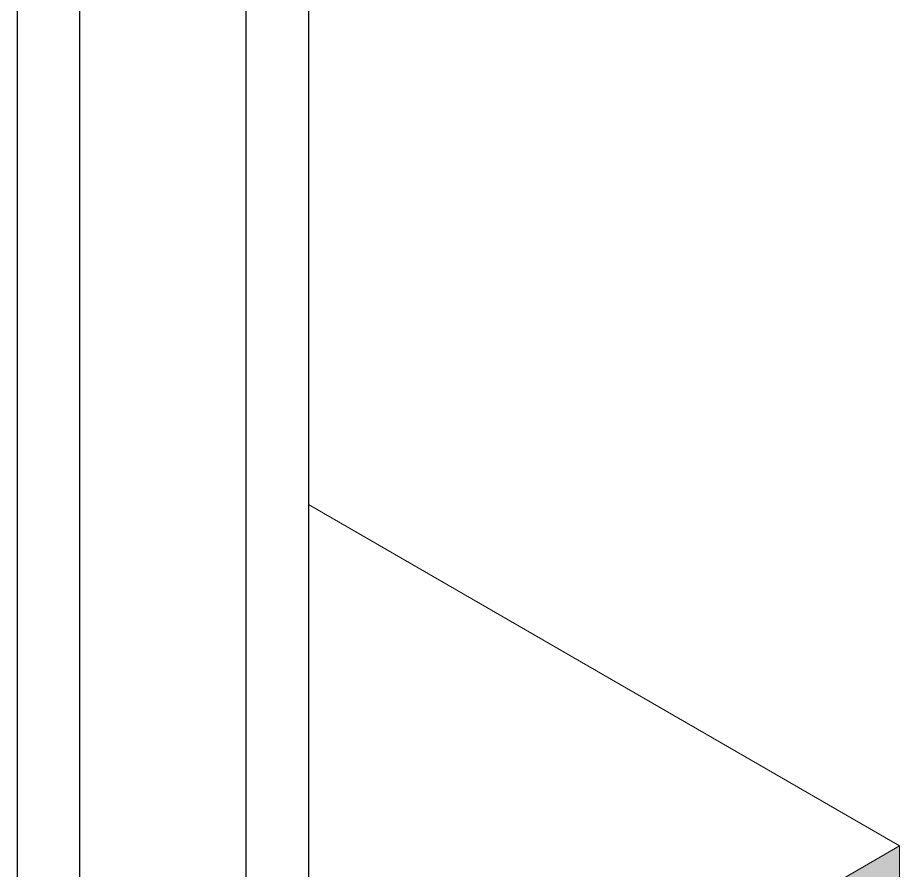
# Model space of a CAD drawing. Header units: millimetres. Extents: x 12 to 3612, y 18 to 315.
# Drawn here: x 393.46 to 427.09, y 133.88 to 166.38 of the extents above; entities that cross this region are included whole.
import ezdxf

# ---------------------------------------------------------------- set-up
doc = ezdxf.new("R2010")
doc.units = ezdxf.units.MM
doc.linetypes.add('SLD-Katı', pattern=[0])
doc.layers.add('Aksesuar', color=7, linetype='Continuous')

# ---------------------------------------------------------------- blocks, each defined once
blk = doc.blocks.new('MN50ICV_F.G.')
h = blk.add_hatch(color=253)
h.paths.add_polyline_path([(-51.819, 409.517), (-51.819, 412.536, -0.243738), (-51.7, 412.741), (-48.175, 414.776, -0.690003), (-48.056, 414.708), (-48.056, 413.061, 0.267682), (-48.021, 412.984), (-47.932, 412.933, -0.26749), (-47.898, 412.856), (-47.898, 412.489, -0.127991), (-47.932, 412.372), (-48.021, 412.218, 0.128085), (-48.056, 412.101), (-48.056, 411.781, 0.689964), (-47.858, 411.666), (-46.416, 412.499, 0.16346), (-46.313, 412.627), (-46.29, 412.686, 0.0915), (-46.274, 412.764), (-46.274, 413.13, 0.689886), (-46.393, 413.198), (-46.789, 412.969, 0.050071), (-46.82, 412.947), (-47.233, 412.581), (-47.264, 412.558), (-47.295, 412.545), (-47.323, 412.542), (-47.348, 412.55), (-47.367, 412.567), (-47.379, 412.594), (-47.383, 412.627), (-47.379, 412.665), (-47.268, 413.206, 0.050236), (-47.264, 413.244), (-47.264, 413.382, 0.065205), (-47.268, 413.415), (-47.379, 413.828, -0.296108), (-47.264, 414.067), (-43.422, 416.285), (-43.304, 416.491), (-43.185, 416.422), (-39.343, 418.64), (-39.316, 418.652), (-39.29, 418.656), (-39.268, 418.652), (-39.249, 418.641), (-39.235, 418.622), (-39.226, 418.597), (-39.224, 418.567), (-39.228, 418.534), (-39.339, 417.993, 0.050309), (-39.343, 417.955), (-39.343, 417.816, 0.065255), (-39.339, 417.783), (-39.228, 417.37, -0.345646), (-39.374, 417.118), (-39.787, 417.007, 0.06496), (-39.818, 416.994), (-40.214, 416.765, 0.243699), (-40.333, 416.559), (-40.333, 416.193, 0.152556), (-40.317, 416.134), (-40.294, 416.101, 0.407634), (-40.191, 416.092), (-38.907, 416.834, 0.243719), (-38.709, 417.177), (-38.709, 418.161, -0.128023), (-38.675, 418.278), (-38.586, 418.431, 0.128085), (-38.551, 418.549), (-38.551, 419.097), (-37.244, 419.852), (-37.244, 419.558), (-37.242, 419.524), (-37.235, 419.494), (-37.223, 419.468), (-37.208, 419.447), (-37.189, 419.431), (-37.166, 419.421), (-37.141, 419.417), (-37.114, 419.418), (-36.928, 419.447, 0.316635), (-36.769, 419.668), (-36.769, 420.126), (-36.095, 420.515), (-36.095, 413.657), (-36.769, 413.268), (-36.769, 413.68), (-36.773, 413.713), (-36.785, 413.739), (-36.803, 413.757), (-36.828, 413.764), (-36.857, 413.761), (-36.887, 413.748), (-36.918, 413.726), (-36.947, 413.696), (-37.105, 413.499, 0.16349), (-37.165, 413.346), (-37.165, 412.793), (-37.165, 412.32, 0.080954), (-37.165, 412.296, 0.316258), (-37.105, 412.235), (-36.947, 412.221, 0.363865), (-36.769, 412.443), (-36.769, 412.626), (-36.293, 412.9, -0.689954), (-36.095, 412.786), (-36.095, 411.231, -0.243719), (-36.293, 410.888), (-36.769, 410.613), (-36.769, 410.796), (-36.773, 410.83), (-36.785, 410.856), (-36.803, 410.873), (-36.828, 410.881), (-36.857, 410.878), (-36.887, 410.865), (-36.918, 410.843), (-36.947, 410.812), (-37.105, 410.615, 0.16349), (-37.165, 410.462), (-37.165, 409.927), (-37.165, 409.836), (-35.501, 410.796, 0.243736), (-35.382, 411.002), (-35.382, 436.019), (-55.383, 424.473), (-55.383, 424.397, -0.080558), (-55.383, 424.381), (-55.383, 423.644), (-55.383, 423.63, 0.40761), (-55.324, 423.546), (-55.284, 423.542, 0.152561), (-55.225, 423.558), (-55.106, 423.627, 0.24371), (-54.987, 423.832), (-54.987, 424.107, -0.243711), (-54.868, 424.313), (-54.403, 424.581, -0.267609), (-54.319, 424.59), (-53.992, 424.401, -0.267569), (-53.957, 424.324), (-53.957, 422.506, -0.243728), (-54.076, 422.3), (-54.868, 421.843, -0.69), (-54.987, 421.912), (-54.987, 422.186, 0.689978), (-55.106, 422.255), (-55.225, 422.186, 0.091545), (-55.284, 422.133), (-55.324, 422.084, 0.162705), (-55.383, 421.932, -0.07011), (-55.383, 421.917), (-55.383, 421.18), (-55.383, 420.174), (-55.378, 420.136), (-55.362, 420.108), (-55.338, 420.092), (-55.308, 420.09), (-55.273, 420.1), (-55.238, 420.124), (-55.205, 420.157), (-55.177, 420.199), (-54.694, 421.077, -0.132743), (-54.607, 421.171), (-54.235, 421.386, -0.689932), (-54.116, 421.317), (-54.116, 412.49, -0.243729), (-54.235, 412.284), (-54.607, 412.069, -0.285132), (-54.694, 412.063), (-55.177, 412.382), (-55.205, 412.392), (-55.238, 412.388), (-55.273, 412.37), (-55.308, 412.341), (-55.338, 412.303), (-55.362, 412.259), (-55.378, 412.214), (-55.383, 412.17), (-55.383, 410.752, 0.689978), (-55.264, 410.684), (-52.73, 412.147, -0.690003), (-52.611, 412.078), (-52.611, 409.06, 0.689991), (-52.492, 408.991), (-51.937, 409.311, 0.243734)])
h.paths.add_polyline_path([(-53.324, 424.838), (-36.095, 434.784), (-36.095, 421.43), (-38.432, 420.081, -0.689997), (-38.551, 420.149), (-38.551, 421.018, 0.689997), (-38.67, 421.087), (-39.145, 420.812, 0.243736), (-39.264, 420.607), (-39.264, 419.738, -0.243734), (-39.383, 419.532), (-47.422, 414.891), (-47.422, 415.897, 0.690003), (-47.541, 415.965), (-53.324, 412.627)], flags=16)
at = {"color": 7, "linetype": 'SLD-Katı', "lineweight": 15, "ltscale": 10}
for p, q in [((-35.382, 436.019), (-57.918, 449.028)), ((-55.383, 424.473), (-35.382, 436.019)), ((-35.382, 436.019), (-35.382, 411.002))]:
    blk.add_line(p, q, dxfattribs=at)
at = {"layer": 'Aksesuar', "color": 143}
for p, q in [((-57.918, 494.038), (-57.918, 410.981)), ((-60.294, 409.609), (-60.294, 492.666)), ((-66.631, 405.951), (-66.631, 489.008)), ((-69.007, 405.494), (-69.007, 487.636))]:
    blk.add_line(p, q, dxfattribs=at)

msp = doc.modelspace()

# ---------------------------------------------------------------- block references
msp.add_blockref('MN50ICV_F.G.', (462.471, -301.211))
msp.add_blockref('MN50ICV_F.G.', (462.471, -301.211))

doc.saveas('drawing.dxf')
